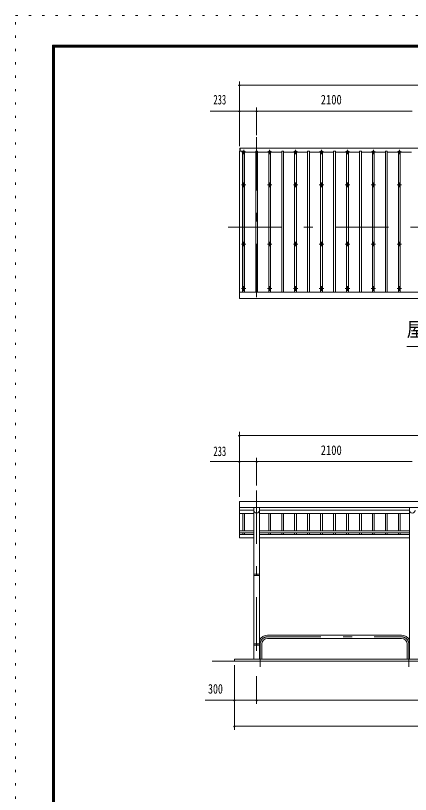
# Model space of a CAD drawing. Units: millimetres, scale not verified, with parts at other scales. Extents: x -23548 to 23548, y -10500 to 10500.
# Drawn here: x -6152 to -825, y 0 to 10500 of the extents above; entities that cross this region are included whole.
import ezdxf
from ezdxf.enums import TextEntityAlignment as Align

# ---------------------------------------------------------------- set-up
doc = ezdxf.new("R2010")
doc.units = ezdxf.units.MM
doc.header["$LTSCALE"] = 60
doc.linetypes.add('USER3', pattern=[24, 12, -5, 2, -5])
doc.linetypes.add('USER4', pattern=[3, 0.5, -2.5])
for name, color, linetype, lineweight in [('0-2_1-0BOLD', 7, 'Continuous', 18), ('0-3_1-2CENTER', 3, 'USER3', 18), ('0-4_1-4THIN', 4, 'Continuous', 18), ('0-5_1-5DIM', 3, 'Continuous', 18), ('0-C_F-F', 5, 'Continuous', 18), ('0-D_F-E_J_ADD', 5, 'USER4', 18)]:
    doc.layers.add(name, color=color, linetype=linetype, lineweight=lineweight)
doc.styles.add('ＭＳ ゴシック', font='')
doc.styles.get('ＭＳ ゴシック').set_extended_font_data('MS Gothic')

msp = doc.modelspace()

# ---------------------------------------------------------------- linework, layer by layer
at = {"layer": '0-2_1-0BOLD'}
for p, q in [((-3122.22, 8712.67), (-3122.22, 8674.21)), ((-3132.22, 6772.67), (4683.78, 6772.67)), ((4683.78, 3947.67), (-3132.22, 3947.67)), ((-3132.22, 3868.72), (4683.78, 3868.72)), ((-2937.37, 3834.18), (-3132.22, 3834.18)), ((-3132.22, 3788.06), (-2937.37, 3788.06)), ((-2937.37, 2967.43), (-2937.37, 3868.72)), ((-2861.07, 3868.72), (-2861.07, 2967.43)), ((-837.37, 3834.18), (-2861.07, 3834.18)), ((-2861.07, 3788.06), (-837.37, 3788.06)), ((-837.37, 1824.67), (-837.37, 3868.72)), ((-2937.37, 3554.11), (-3132.22, 3554.11)), ((-3132.22, 3524.57), (-2937.37, 3524.57)), ((-2937.37, 3503.67), (-3132.22, 3503.67)), ((-837.37, 3554.11), (-2861.07, 3554.11)), ((-2861.07, 3524.57), (-837.37, 3524.57)), ((-837.37, 3503.67), (-2861.07, 3503.67)), ((-2861.07, 3458.67), (-837.37, 3458.67)), ((-2937.37, 2029.06), (-2937.37, 2951.43)), ((-2902.27, 2967.43), (-2902.27, 2951.43)), ((-2902.27, 2959.43), (-2896.17, 2959.43)), ((-2896.17, 2951.43), (-2896.17, 2967.43)), ((-2861.07, 2951.43), (-2861.07, 2029.06)), ((-945.57, 2146.02), (-2752.86, 2146.02)), ((-2752.86, 2103.32), (-945.57, 2103.32)), ((-2937.37, 1824.67), (-2937.37, 2013.06)), ((-2902.27, 2029.06), (-2902.27, 2013.06)), ((-2896.17, 2021.06), (-2902.27, 2021.06)), ((-2896.17, 2013.06), (-2896.17, 2029.06)), ((-2861.07, 2013.06), (-2861.07, 1824.67)), ((-2831.51, 1824.67), (-2831.51, 2024.67)), ((-866.92, 2024.67), (-866.92, 1824.67)), ((-3499.22, 1794.67), (5050.79, 1794.67))]:
    msp.add_line(p, q, dxfattribs=at)
for points in [[(-3132.22, 6687.67), (-3132.22, 8674.21), (-3092.22, 8674.21), (-3092.22, 6772.67)], [(4643.78, 6772.67), (4643.78, 8674.21), (4683.78, 8674.21), (4683.78, 6687.67), (-3132.22, 6687.67)], [(-3127.22, 8674.21), (-3127.22, 8712.67), (4678.77, 8712.67), (4678.77, 8674.21)], [(-3132.22, 3947.67), (-3132.22, 3458.67), (-2937.37, 3458.67)], [(4750.78, 1824.67), (-3199.22, 1824.67), (-3199.22, 1794.67)]]:
    msp.add_lwpolyline(points, dxfattribs=at)
for points in [[(-2859.47, 2967.43), (-2938.97, 2967.43), (-2938.97, 2951.43), (-2859.47, 2951.43)], [(-2859.47, 2029.06), (-2938.97, 2029.06), (-2938.97, 2013.06), (-2859.47, 2013.06)]]:
    msp.add_lwpolyline(points, close=True, dxfattribs=at)
for centre in [(-3074.22, 8218.37), (-2724.22, 8218.37), (-2374.22, 8218.37), (-2024.22, 8218.37), (-1674.22, 8218.37), (-1324.22, 8218.37), (-974.22, 8218.37), (-3074.22, 7419.7), (-2724.22, 7419.7), (-2374.22, 7419.7), (-2024.22, 7419.7), (-1674.22, 7419.7), (-1324.22, 7419.7), (-974.22, 7419.7), (-3074.22, 6820.69), (-2724.22, 6820.69), (-2374.22, 6820.69), (-2024.22, 6820.69), (-1674.22, 6820.69), (-1324.22, 6820.69), (-974.22, 6820.69)]:
    msp.add_circle(centre, 10, dxfattribs=at)
for centre, radius, start, end in [((-3074.22, 8650.76), 14.5, 46.39838, 133.60162), ((-3074.22, 8671.76), 14.5, 226.3961, 313.6039), ((-2724.22, 8650.76), 14.5, 46.39838, 133.60162), ((-2724.22, 8671.76), 14.5, 226.3961, 313.6039), ((-2374.22, 8650.76), 14.5, 46.39838, 133.60162), ((-2374.22, 8671.76), 14.5, 226.3961, 313.6039), ((-2024.22, 8650.76), 14.5, 46.39838, 133.60162), ((-2024.22, 8671.76), 14.5, 226.3961, 313.6039), ((-1674.22, 8650.76), 14.5, 46.39838, 133.60162), ((-1674.22, 8671.76), 14.5, 226.3961, 313.6039), ((-1324.22, 8650.76), 14.5, 46.39838, 133.60162), ((-1324.22, 8671.76), 14.5, 226.3961, 313.6039), ((-974.22, 8650.76), 14.5, 46.39838, 133.60162), ((-974.22, 8671.76), 14.5, 226.3961, 313.6039), ((-2899.22, 3830.57), 38.15, 180, 0), ((-799.22, 3830.57), 38.15, 180, 0), ((-2752.86, 2024.67), 121.35, 90, 153.08894), ((-2752.86, 2024.67), 78.65, 90, 180), ((-945.57, 2024.67), 121.35, 26.92177, 90), ((-945.57, 2024.67), 78.65, 0, 90)]:
    msp.add_arc(centre, radius, start, end, dxfattribs=at)
at = {"layer": '0-3_1-2CENTER'}
for p, q in [((-2899.22, 8862.67), (-2899.22, 6537.67)), ((-3044.22, 8661.26), (-3104.22, 8661.26)), ((-3074.22, 8691.26), (-3074.22, 8631.26)), ((-2694.22, 8661.26), (-2754.22, 8661.26)), ((-2724.22, 8691.26), (-2724.22, 8631.26)), ((-2344.22, 8661.26), (-2404.22, 8661.26)), ((-2374.22, 8691.26), (-2374.22, 8631.26)), ((-1994.22, 8661.26), (-2054.22, 8661.26)), ((-2024.22, 8691.26), (-2024.22, 8631.26)), ((-1644.22, 8661.26), (-1704.22, 8661.26)), ((-1674.22, 8691.26), (-1674.22, 8631.26)), ((-1294.22, 8661.26), (-1354.22, 8661.26)), ((-1324.22, 8691.26), (-1324.22, 8631.26)), ((-944.22, 8661.26), (-1004.22, 8661.26)), ((-974.22, 8691.26), (-974.22, 8631.26)), ((-3044.22, 8218.37), (-3104.22, 8218.37)), ((-3074.22, 8188.37), (-3074.22, 8248.37)), ((-2754.22, 8218.37), (-2694.22, 8218.37)), ((-2724.22, 8248.37), (-2724.22, 8188.37)), ((-2344.22, 8218.37), (-2404.22, 8218.37)), ((-2374.22, 8188.37), (-2374.22, 8248.37)), ((-1994.22, 8218.37), (-2054.22, 8218.37)), ((-2024.22, 8188.37), (-2024.22, 8248.37)), ((-1644.22, 8218.37), (-1704.22, 8218.37)), ((-1674.22, 8188.37), (-1674.22, 8248.37)), ((-1294.22, 8218.37), (-1354.22, 8218.37)), ((-1324.22, 8188.37), (-1324.22, 8248.37)), ((-944.22, 8218.37), (-1004.22, 8218.37)), ((-974.22, 8188.37), (-974.22, 8248.37)), ((-3282.22, 7647.67), (4833.78, 7647.67)), ((-3044.22, 7419.7), (-3104.22, 7419.7)), ((-3074.22, 7389.7), (-3074.22, 7449.7)), ((-2694.22, 7419.7), (-2754.22, 7419.7)), ((-2724.22, 7389.7), (-2724.22, 7449.7)), ((-2344.22, 7419.7), (-2404.22, 7419.7)), ((-2374.22, 7389.7), (-2374.22, 7449.7)), ((-1994.22, 7419.7), (-2054.22, 7419.7)), ((-2024.22, 7389.7), (-2024.22, 7449.7)), ((-1704.22, 7419.7), (-1644.22, 7419.7)), ((-1674.22, 7449.7), (-1674.22, 7389.7)), ((-1294.22, 7419.7), (-1354.22, 7419.7)), ((-1324.22, 7389.7), (-1324.22, 7449.7)), ((-944.22, 7419.7), (-1004.22, 7419.7)), ((-974.22, 7389.7), (-974.22, 7449.7)), ((-3074.22, 6790.69), (-3074.22, 6850.69)), ((-2724.22, 6850.69), (-2724.22, 6790.69)), ((-2374.22, 6790.69), (-2374.22, 6850.69)), ((-2024.22, 6850.69), (-2024.22, 6790.69)), ((-1674.22, 6790.69), (-1674.22, 6850.69)), ((-1324.22, 6850.69), (-1324.22, 6790.69)), ((-974.22, 6790.69), (-974.22, 6850.69)), ((-3044.22, 6820.69), (-3104.22, 6820.69)), ((-2754.22, 6820.69), (-2694.22, 6820.69)), ((-2404.22, 6820.69), (-2344.22, 6820.69)), ((-2054.22, 6820.69), (-1994.22, 6820.69)), ((-1704.22, 6820.69), (-1644.22, 6820.69)), ((-1354.22, 6820.69), (-1294.22, 6820.69)), ((-1004.22, 6820.69), (-944.22, 6820.69)), ((-2899.22, 4097.68), (-2899.22, 1644.67)), ((-2752.86, 2124.67), (-945.57, 2124.67)), ((-2852.86, 1719.67), (-2852.86, 2024.67)), ((-845.57, 2024.67), (-845.57, 1719.67))]:
    msp.add_line(p, q, dxfattribs=at)
for centre, start, end in [((-2752.86, 2024.67), 90, 180), ((-945.57, 2024.67), 0, 90)]:
    msp.add_arc(centre, 100, start, end, dxfattribs=at)
at = {"layer": '0-4_1-4THIN'}
for p, q in [((-3086.72, 8659.21), (-3092.22, 8659.21)), ((-3061.72, 8659.21), (-2911.72, 8659.21)), ((-2886.72, 8659.21), (-2736.72, 8659.21)), ((-2711.72, 8659.21), (-2561.72, 8659.21)), ((-2536.72, 8659.21), (-2386.72, 8659.21)), ((-2361.72, 8659.21), (-2211.72, 8659.21)), ((-2186.72, 8659.21), (-2036.72, 8659.21)), ((-2011.72, 8659.21), (-1861.72, 8659.21)), ((-1836.72, 8659.21), (-1686.72, 8659.21)), ((-1661.72, 8659.21), (-1511.72, 8659.21)), ((-1486.72, 8659.21), (-1336.72, 8659.21)), ((-1311.72, 8659.21), (-1161.72, 8659.21)), ((-1136.72, 8659.21), (-986.72, 8659.21)), ((-961.72, 8659.21), (-811.72, 8659.21)), ((-3086.72, 3788.06), (-3086.72, 3554.11)), ((-3061.72, 3554.11), (-3061.72, 3788.06)), ((-2736.72, 3554.11), (-2736.72, 3788.06)), ((-2711.72, 3788.06), (-2711.72, 3554.11)), ((-2561.72, 3788.06), (-2561.72, 3554.11)), ((-2536.72, 3554.11), (-2536.72, 3788.06)), ((-2386.72, 3554.11), (-2386.72, 3788.06)), ((-2361.72, 3788.06), (-2361.72, 3554.11)), ((-2211.72, 3788.06), (-2211.72, 3554.11)), ((-2186.72, 3554.11), (-2186.72, 3788.06)), ((-2036.72, 3554.11), (-2036.72, 3788.06)), ((-2011.72, 3788.06), (-2011.72, 3554.11)), ((-1861.72, 3788.06), (-1861.72, 3554.11)), ((-1836.72, 3554.11), (-1836.72, 3788.06)), ((-1686.72, 3554.11), (-1686.72, 3788.06)), ((-1661.72, 3788.06), (-1661.72, 3554.11)), ((-1511.72, 3788.06), (-1511.72, 3554.11)), ((-1486.72, 3554.11), (-1486.72, 3788.06)), ((-1336.72, 3554.11), (-1336.72, 3788.06)), ((-1311.72, 3788.06), (-1311.72, 3554.11)), ((-1161.72, 3788.06), (-1161.72, 3554.11)), ((-1136.72, 3554.11), (-1136.72, 3788.06)), ((-986.72, 3554.11), (-986.72, 3788.06)), ((-961.72, 3788.06), (-961.72, 3554.11)), ((-3086.72, 3524.57), (-3086.72, 3503.67)), ((-3061.72, 3503.67), (-3061.72, 3524.57)), ((-2736.72, 3503.67), (-2736.72, 3524.57)), ((-2711.72, 3524.57), (-2711.72, 3503.67)), ((-2561.72, 3524.57), (-2561.72, 3503.67)), ((-2536.72, 3503.67), (-2536.72, 3524.57)), ((-2386.72, 3503.67), (-2386.72, 3524.57)), ((-2361.72, 3524.57), (-2361.72, 3503.67)), ((-2211.72, 3524.57), (-2211.72, 3503.67)), ((-2186.72, 3503.67), (-2186.72, 3524.57)), ((-2036.72, 3503.67), (-2036.72, 3524.57)), ((-2011.72, 3524.57), (-2011.72, 3503.67)), ((-1861.72, 3524.57), (-1861.72, 3503.67)), ((-1836.72, 3503.67), (-1836.72, 3524.57)), ((-1686.72, 3503.67), (-1686.72, 3524.57)), ((-1661.72, 3524.57), (-1661.72, 3503.67)), ((-1511.72, 3524.57), (-1511.72, 3503.67)), ((-1486.72, 3503.67), (-1486.72, 3524.57)), ((-1336.72, 3503.67), (-1336.72, 3524.57)), ((-1311.72, 3524.57), (-1311.72, 3503.67)), ((-1161.72, 3524.57), (-1161.72, 3503.67)), ((-1136.72, 3503.67), (-1136.72, 3524.57)), ((-986.72, 3503.67), (-986.72, 3524.57)), ((-961.72, 3524.57), (-961.72, 3503.67))]:
    msp.add_line(p, q, dxfattribs=at)
for points in [[(-3061.72, 6772.67), (-3061.72, 8674.21), (-3086.72, 8674.21), (-3086.72, 6772.67)], [(-2886.72, 6772.67), (-2886.72, 8674.21), (-2911.72, 8674.21), (-2911.72, 6772.67)], [(-2711.72, 6772.67), (-2711.72, 8674.21), (-2736.72, 8674.21), (-2736.72, 6772.67)], [(-2536.72, 6772.67), (-2536.72, 8674.21), (-2561.72, 8674.21), (-2561.72, 6772.67)], [(-2361.72, 6772.67), (-2361.72, 8674.21), (-2386.72, 8674.21), (-2386.72, 6772.67)], [(-2186.72, 6772.67), (-2186.72, 8674.21), (-2211.72, 8674.21), (-2211.72, 6772.67)], [(-2011.72, 6772.67), (-2011.72, 8674.21), (-2036.72, 8674.21), (-2036.72, 6772.67)], [(-1836.72, 6772.67), (-1836.72, 8674.21), (-1861.72, 8674.21), (-1861.72, 6772.67)], [(-1661.72, 6772.67), (-1661.72, 8674.21), (-1686.72, 8674.21), (-1686.72, 6772.67)], [(-1486.72, 6772.67), (-1486.72, 8674.21), (-1511.72, 8674.21), (-1511.72, 6772.67)], [(-1311.72, 6772.67), (-1311.72, 8674.21), (-1336.72, 8674.21), (-1336.72, 6772.67)], [(-1136.72, 6772.67), (-1136.72, 8674.21), (-1161.72, 8674.21), (-1161.72, 6772.67)], [(-961.72, 6772.67), (-961.72, 8674.21), (-986.72, 8674.21), (-986.72, 6772.67)]]:
    msp.add_lwpolyline(points, dxfattribs=at)
at = {"layer": '0-5_1-5DIM'}
for p, q in [((-3122.22, 9562.67), (-3142.22, 9562.67)), ((-3132.22, 8737.67), (-3132.22, 9612.67)), ((-3132.22, 9562.67), (4683.78, 9562.67)), ((-2899.22, 9262.68), (-2899.22, 8887.68)), ((-3132.22, 9212.68), (-3524.72, 9212.68)), ((-3122.22, 9212.68), (-3142.22, 9212.68)), ((-3132.22, 9212.68), (-2899.22, 9212.68)), ((-2889.22, 9212.68), (-2909.22, 9212.68)), ((-2899.22, 9212.68), (-799.22, 9212.68)), ((-874.21, 6037.67), (2425.79, 6037.67)), ((-3122.22, 4837.67), (-3142.22, 4837.67)), ((-3132.22, 4012.67), (-3132.22, 4887.67)), ((-3132.22, 4837.67), (4683.78, 4837.67)), ((-2899.22, 4537.67), (-2899.22, 4162.67)), ((-3524.72, 4487.67), (-3132.22, 4487.67)), ((-3122.22, 4487.67), (-3142.22, 4487.67)), ((-3132.22, 4487.67), (-2899.22, 4487.67)), ((-2889.22, 4487.67), (-2909.22, 4487.67)), ((-2899.22, 4487.67), (-799.22, 4487.67)), ((-3199.22, 869.67), (-3199.22, 1744.67)), ((-2899.22, 1594.67), (-2899.22, 1219.67)), ((-3199.22, 1269.67), (-3591.72, 1269.67)), ((-3189.22, 1269.67), (-3209.22, 1269.67)), ((-3199.22, 1269.67), (-2899.22, 1269.67)), ((-2889.22, 1269.67), (-2909.22, 1269.67)), ((-2899.22, 1269.67), (4450.78, 1269.67)), ((-3189.22, 919.67), (-3209.22, 919.67)), ((4750.78, 919.67), (-3199.22, 919.67))]:
    msp.add_line(p, q, dxfattribs=at)
for centre in [(-3132.22, 9562.67), (-3132.22, 9212.68), (-2899.22, 9212.68), (-3132.22, 4837.67), (-3132.22, 4487.67), (-2899.22, 4487.67), (-3199.22, 1269.67), (-2899.22, 1269.67), (-3199.22, 919.67)]:
    msp.add_arc(centre, 10, 180, 0, dxfattribs=at)
at = {"layer": '0-C_F-F'}
for points in [[(23048.12, -10000), (23048.12, 10100), (-5651.88, 10100), (-5651.88, -10000)], [(23045.62, -9997.5), (-5649.38, -9997.5), (-5649.38, 10097.5), (23045.62, 10097.5)], [(23043.12, -9995), (23043.12, 10095), (-5646.88, 10095), (-5646.88, -9995)], [(23040.62, -9992.5), (-5644.38, -9992.5), (-5644.38, 10092.5), (23040.62, 10092.5)], [(23038.12, -9990), (23038.12, 10090), (-5641.88, 10090), (-5641.88, -9990)], [(23035.62, -9987.5), (-5639.38, -9987.5), (-5639.38, 10087.5), (23035.62, 10087.5)], [(23033.12, -9985), (23033.12, 10085), (-5636.88, 10085), (-5636.88, -9985)], [(23030.62, -9982.5), (-5634.38, -9982.5), (-5634.38, 10082.5), (23030.62, 10082.5)], [(23028.12, -9980), (-5631.88, -9980), (-5631.88, 10080), (23028.12, 10080)], [(23025.62, -9977.5), (23025.62, 10077.5), (-5629.38, 10077.5), (-5629.38, -9977.5)], [(23023.12, -9975), (-5626.88, -9975), (-5626.88, 10075), (23023.12, 10075)]]:
    msp.add_lwpolyline(points, close=True, dxfattribs=at)
at = {"layer": '0-D_F-E_J_ADD'}
msp.add_lwpolyline([(23548.12, -10500), (-6151.88, -10500), (-6151.88, 10500), (23548.12, 10500)], close=True, dxfattribs=at)

# ---------------------------------------------------------------- texts
at = {"layer": '0-5_1-5DIM', "color": 7, "style": 'ＭＳ ゴシック'}
for s, height, width, p in [('233', 130.2, 0.65, (-3482.89, 9262.68)), ('2100', 130.2, 0.8, (-2034.61, 9262.68)), ('屋根伏図\u3000Ｓ＝１／５０', 195.4, 0.9, (-874.21, 6114.32)), ('233', 130.2, 0.65, (-3482.89, 4522.67)), ('2100', 130.2, 0.8, (-2034.61, 4537.67)), ('300', 130.2, 0.75, (-3554.57, 1319.67))]:
    msp.add_text(s, height=height, dxfattribs=dict(at, width=width)).set_placement(p, align=Align.BOTTOM_LEFT)

doc.saveas('drawing.dxf')
